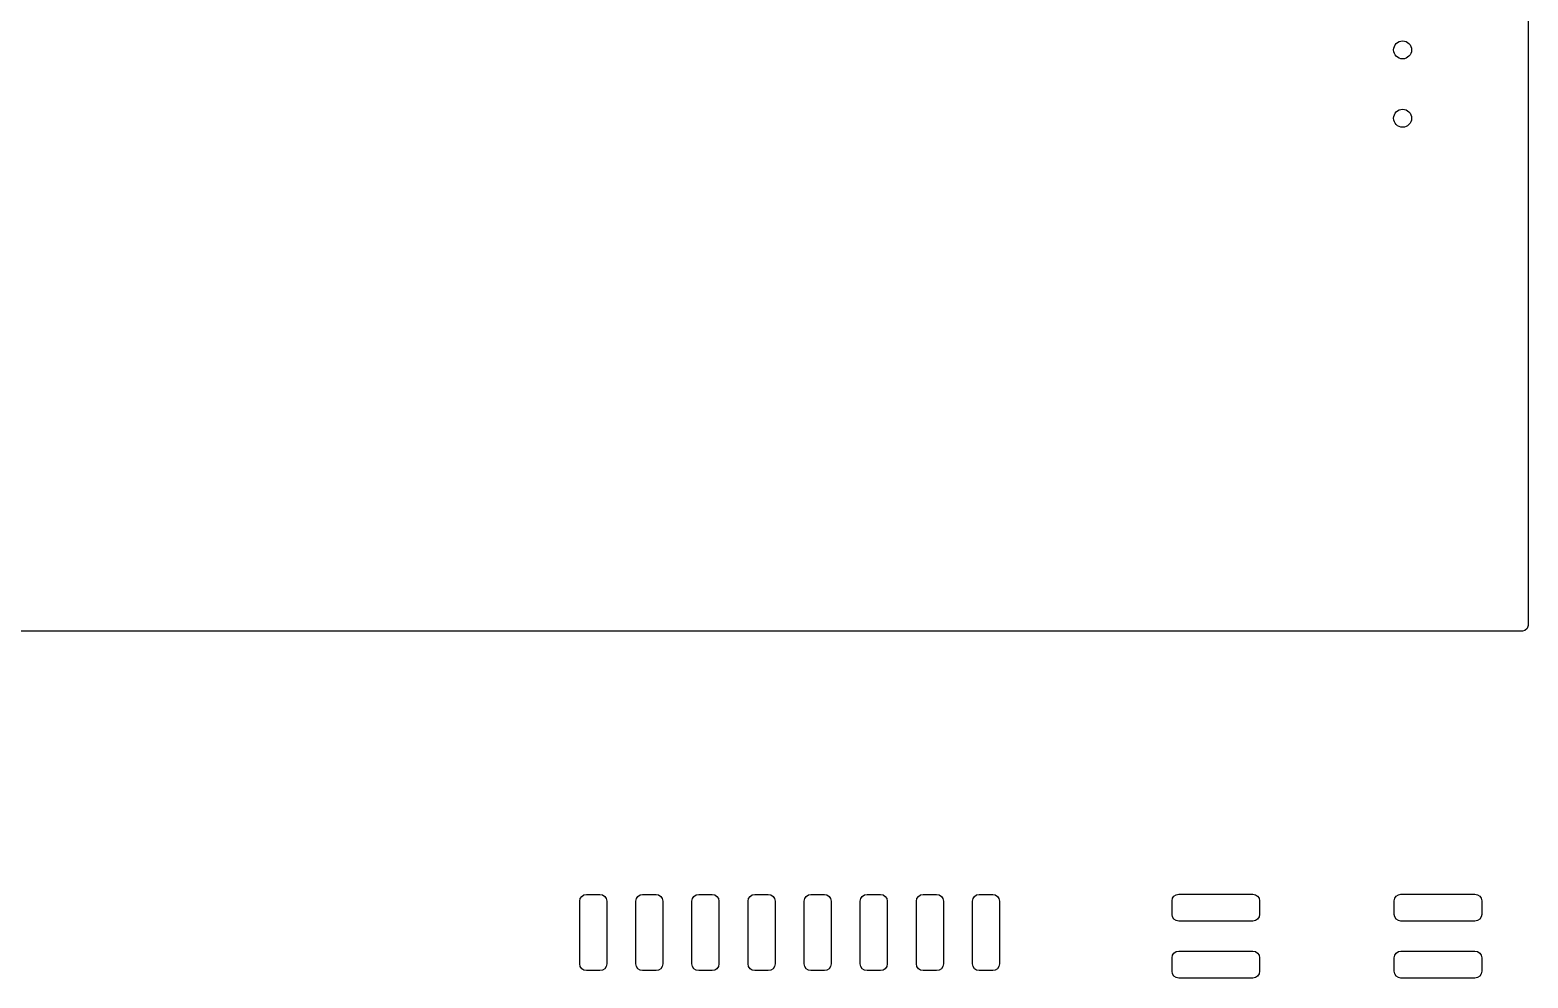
# Model space of a CAD drawing. Extents: x 0.03 to 5.34, y -2.52 to 1.97.
# Drawn here: x 2.256 to 3.57, y -0.275 to 0.557 of the extents above; entities that cross this region are included whole.
import ezdxf

# ---------------------------------------------------------------- set-up
doc = ezdxf.new("R2010")
doc.units = 0
doc.header["$MEASUREMENT"] = 0
doc.layers.add('BLACK', color=7, linetype='CONTINUOUS')

msp = doc.modelspace()

# ---------------------------------------------------------------- linework, layer by layer
at = {"layer": 'BLACK', "linetype": 'CONTINUOUS'}
for p, q in [((3.57, 1.96504), (3.57, 0.034961)), ((3.56504, 0.03), (0.034961, 0.03)), ((3.5671, 0.030448), (3.56504, 0.03)), ((3.56921, 0.032279), (3.5671, 0.030448)), ((3.57, 0.034961), (3.56921, 0.032279)), ((2.73823, -0.207008), (2.73868, -0.204748)), ((2.73823, -0.262126), (2.73823, -0.207008)), ((2.73868, -0.204748), (2.73996, -0.202832)), ((2.73996, -0.202832), (2.74187, -0.201552)), ((2.74187, -0.201552), (2.74413, -0.201102)), ((2.74413, -0.201102), (2.75594, -0.201102)), ((2.75594, -0.201102), (2.7582, -0.201552)), ((2.7582, -0.201552), (2.76012, -0.202832)), ((2.76012, -0.202832), (2.7614, -0.204748)), ((2.7614, -0.204748), (2.76185, -0.207008)), ((2.76185, -0.207008), (2.76185, -0.262126)), ((2.78744, -0.207008), (2.78789, -0.204748)), ((2.78744, -0.262126), (2.78744, -0.207008)), ((2.78789, -0.204748), (2.78917, -0.202832)), ((2.78917, -0.202832), (2.79109, -0.201552)), ((2.79109, -0.201552), (2.79335, -0.201102)), ((2.79335, -0.201102), (2.80516, -0.201102)), ((2.80516, -0.201102), (2.80742, -0.201552)), ((2.80742, -0.201552), (2.80933, -0.202832)), ((2.80933, -0.202832), (2.81061, -0.204748)), ((2.81061, -0.204748), (2.81106, -0.207008)), ((2.81106, -0.207008), (2.81106, -0.262126)), ((2.83665, -0.207008), (2.8371, -0.204748)), ((2.83665, -0.262126), (2.83665, -0.207008)), ((2.8371, -0.204748), (2.83838, -0.202832)), ((2.83838, -0.202832), (2.8403, -0.201552)), ((2.8403, -0.201552), (2.84256, -0.201102)), ((2.84256, -0.201102), (2.85437, -0.201102)), ((2.85437, -0.201102), (2.85663, -0.201552)), ((2.85663, -0.201552), (2.85855, -0.202832)), ((2.85855, -0.202832), (2.85983, -0.204748)), ((2.85983, -0.204748), (2.86028, -0.207008)), ((2.86028, -0.207008), (2.86028, -0.262126)), ((2.88587, -0.207008), (2.88632, -0.204748)), ((2.88587, -0.262126), (2.88587, -0.207008)), ((2.88632, -0.204748), (2.8876, -0.202832)), ((2.8876, -0.202832), (2.88951, -0.201552)), ((2.88951, -0.201552), (2.89177, -0.201102)), ((2.89177, -0.201102), (2.90358, -0.201102)), ((2.90358, -0.201102), (2.90584, -0.201552)), ((2.90584, -0.201552), (2.90776, -0.202832)), ((2.90776, -0.202832), (2.90904, -0.204748)), ((2.90904, -0.204748), (2.90949, -0.207008)), ((2.90949, -0.207008), (2.90949, -0.262126)), ((2.93508, -0.207008), (2.93553, -0.204748)), ((2.93508, -0.262126), (2.93508, -0.207008)), ((2.93553, -0.204748), (2.93681, -0.202832)), ((2.93681, -0.202832), (2.93872, -0.201552)), ((2.93872, -0.201552), (2.94098, -0.201102)), ((2.94098, -0.201102), (2.9528, -0.201102)), ((2.9528, -0.201102), (2.95506, -0.201552)), ((2.95506, -0.201552), (2.95697, -0.202832)), ((2.95697, -0.202832), (2.95825, -0.204748)), ((2.95825, -0.204748), (2.9587, -0.207008)), ((2.9587, -0.207008), (2.9587, -0.262126)), ((2.98429, -0.207008), (2.98474, -0.204748)), ((2.98429, -0.262126), (2.98429, -0.207008)), ((2.98474, -0.204748), (2.98602, -0.202832)), ((2.98602, -0.202832), (2.98794, -0.201552)), ((2.98794, -0.201552), (2.9902, -0.201102)), ((2.9902, -0.201102), (3.00201, -0.201102)), ((3.00201, -0.201102), (3.00427, -0.201552)), ((3.00427, -0.201552), (3.00618, -0.202832)), ((3.00618, -0.202832), (3.00746, -0.204748)), ((3.00746, -0.204748), (3.00791, -0.207008)), ((3.00791, -0.207008), (3.00791, -0.262126)), ((3.0335, -0.207008), (3.03395, -0.204748)), ((3.0335, -0.262126), (3.0335, -0.207008)), ((3.03395, -0.204748), (3.03523, -0.202832)), ((3.03523, -0.202832), (3.03715, -0.201552)), ((3.03715, -0.201552), (3.03941, -0.201102)), ((3.03941, -0.201102), (3.05122, -0.201102)), ((3.05122, -0.201102), (3.05348, -0.201552)), ((3.05348, -0.201552), (3.0554, -0.202832)), ((3.0554, -0.202832), (3.05668, -0.204748)), ((3.05668, -0.204748), (3.05713, -0.207008)), ((3.05713, -0.207008), (3.05713, -0.262126)), ((3.08272, -0.207008), (3.08317, -0.204748)), ((3.08272, -0.262126), (3.08272, -0.207008)), ((3.08317, -0.204748), (3.08445, -0.202832)), ((3.08445, -0.202832), (3.08636, -0.201552)), ((3.08636, -0.201552), (3.08862, -0.201102)), ((3.08862, -0.201102), (3.10043, -0.201102)), ((3.10043, -0.201102), (3.10269, -0.201552)), ((3.10269, -0.201552), (3.10461, -0.202832)), ((3.10461, -0.202832), (3.10589, -0.204748)), ((3.10589, -0.204748), (3.10634, -0.207008)), ((3.10634, -0.207008), (3.10634, -0.262126)), ((3.25772, -0.206811), (3.25817, -0.204551)), ((3.25772, -0.218622), (3.25772, -0.206811)), ((3.25817, -0.204551), (3.25945, -0.202635)), ((3.25945, -0.202635), (3.26136, -0.201355)), ((3.26136, -0.201355), (3.26362, -0.200906)), ((3.26362, -0.200906), (3.32858, -0.200906)), ((3.32858, -0.200906), (3.33084, -0.201355)), ((3.33084, -0.201355), (3.33276, -0.202635)), ((3.33276, -0.202635), (3.33404, -0.204551)), ((3.33404, -0.204551), (3.33449, -0.206811)), ((3.33449, -0.206811), (3.33449, -0.218622)), ((3.4526, -0.206811), (3.45305, -0.204551)), ((3.4526, -0.218622), (3.4526, -0.206811)), ((3.45305, -0.204551), (3.45433, -0.202635)), ((3.45433, -0.202635), (3.45624, -0.201355)), ((3.45624, -0.201355), (3.4585, -0.200906)), ((3.4585, -0.200906), (3.52346, -0.200906)), ((3.52346, -0.200906), (3.52572, -0.201355)), ((3.52572, -0.201355), (3.52764, -0.202635)), ((3.52764, -0.202635), (3.52892, -0.204551)), ((3.52892, -0.204551), (3.52937, -0.206811)), ((3.52937, -0.206811), (3.52937, -0.218622)), ((3.25817, -0.220882), (3.25772, -0.218622)), ((3.25945, -0.222798), (3.25817, -0.220882)), ((3.26136, -0.224078), (3.25945, -0.222798)), ((3.33276, -0.222798), (3.33084, -0.224078)), ((3.33404, -0.220882), (3.33276, -0.222798)), ((3.33449, -0.218622), (3.33404, -0.220882)), ((3.45305, -0.220882), (3.4526, -0.218622)), ((3.45433, -0.222798), (3.45305, -0.220882)), ((3.45624, -0.224078), (3.45433, -0.222798)), ((3.52764, -0.222798), (3.52572, -0.224078)), ((3.52892, -0.220882), (3.52764, -0.222798)), ((3.52937, -0.218622), (3.52892, -0.220882)), ((3.26362, -0.224528), (3.26136, -0.224078)), ((3.32858, -0.224528), (3.26362, -0.224528)), ((3.33084, -0.224078), (3.32858, -0.224528)), ((3.4585, -0.224528), (3.45624, -0.224078)), ((3.52346, -0.224528), (3.4585, -0.224528)), ((3.52572, -0.224078), (3.52346, -0.224528)), ((2.73868, -0.264386), (2.73823, -0.262126)), ((2.76185, -0.262126), (2.7614, -0.264386)), ((2.78789, -0.264386), (2.78744, -0.262126)), ((2.81106, -0.262126), (2.81061, -0.264386)), ((2.8371, -0.264386), (2.83665, -0.262126)), ((2.86028, -0.262126), (2.85983, -0.264386)), ((2.88632, -0.264386), (2.88587, -0.262126)), ((2.90949, -0.262126), (2.90904, -0.264386)), ((2.93553, -0.264386), (2.93508, -0.262126)), ((2.9587, -0.262126), (2.95825, -0.264386)), ((2.98474, -0.264386), (2.98429, -0.262126)), ((3.00791, -0.262126), (3.00746, -0.264386)), ((3.03395, -0.264386), (3.0335, -0.262126)), ((3.05713, -0.262126), (3.05668, -0.264386)), ((3.08317, -0.264386), (3.08272, -0.262126)), ((3.10634, -0.262126), (3.10589, -0.264386)), ((3.25772, -0.256811), (3.25817, -0.254551)), ((3.25772, -0.268622), (3.25772, -0.256811)), ((3.25817, -0.254551), (3.25945, -0.252635)), ((3.25945, -0.252635), (3.26136, -0.251355)), ((3.26136, -0.251355), (3.26362, -0.250906)), ((3.26362, -0.250906), (3.32858, -0.250906)), ((3.32858, -0.250906), (3.33084, -0.251355)), ((3.33084, -0.251355), (3.33276, -0.252635)), ((3.33276, -0.252635), (3.33404, -0.254551)), ((3.33404, -0.254551), (3.33449, -0.256811)), ((3.33449, -0.256811), (3.33449, -0.268622)), ((3.4526, -0.256811), (3.45305, -0.254551)), ((3.4526, -0.268622), (3.4526, -0.256811)), ((3.45305, -0.254551), (3.45433, -0.252635)), ((3.45433, -0.252635), (3.45624, -0.251355)), ((3.45624, -0.251355), (3.4585, -0.250906)), ((3.4585, -0.250906), (3.52346, -0.250906)), ((3.52346, -0.250906), (3.52572, -0.251355)), ((3.52572, -0.251355), (3.52764, -0.252635)), ((3.52764, -0.252635), (3.52892, -0.254551)), ((3.52892, -0.254551), (3.52937, -0.256811)), ((3.52937, -0.256811), (3.52937, -0.268622)), ((2.73996, -0.266302), (2.73868, -0.264386)), ((2.74187, -0.267582), (2.73996, -0.266302)), ((2.74413, -0.268031), (2.74187, -0.267582)), ((2.75594, -0.268031), (2.74413, -0.268031)), ((2.7582, -0.267582), (2.75594, -0.268031)), ((2.76012, -0.266302), (2.7582, -0.267582)), ((2.7614, -0.264386), (2.76012, -0.266302)), ((2.78917, -0.266302), (2.78789, -0.264386)), ((2.79109, -0.267582), (2.78917, -0.266302)), ((2.79335, -0.268031), (2.79109, -0.267582)), ((2.80516, -0.268031), (2.79335, -0.268031)), ((2.80742, -0.267582), (2.80516, -0.268031)), ((2.80933, -0.266302), (2.80742, -0.267582)), ((2.81061, -0.264386), (2.80933, -0.266302)), ((2.83838, -0.266302), (2.8371, -0.264386)), ((2.8403, -0.267582), (2.83838, -0.266302)), ((2.84256, -0.268031), (2.8403, -0.267582)), ((2.85437, -0.268031), (2.84256, -0.268031)), ((2.85663, -0.267582), (2.85437, -0.268031)), ((2.85855, -0.266302), (2.85663, -0.267582)), ((2.85983, -0.264386), (2.85855, -0.266302)), ((2.8876, -0.266302), (2.88632, -0.264386)), ((2.88951, -0.267582), (2.8876, -0.266302)), ((2.89177, -0.268031), (2.88951, -0.267582)), ((2.90358, -0.268031), (2.89177, -0.268031)), ((2.90584, -0.267582), (2.90358, -0.268031)), ((2.90776, -0.266302), (2.90584, -0.267582)), ((2.90904, -0.264386), (2.90776, -0.266302)), ((2.93681, -0.266302), (2.93553, -0.264386)), ((2.93872, -0.267582), (2.93681, -0.266302)), ((2.94098, -0.268031), (2.93872, -0.267582)), ((2.9528, -0.268031), (2.94098, -0.268031)), ((2.95506, -0.267582), (2.9528, -0.268031)), ((2.95697, -0.266302), (2.95506, -0.267582)), ((2.95825, -0.264386), (2.95697, -0.266302)), ((2.98602, -0.266302), (2.98474, -0.264386)), ((2.98794, -0.267582), (2.98602, -0.266302)), ((2.9902, -0.268031), (2.98794, -0.267582)), ((3.00201, -0.268031), (2.9902, -0.268031)), ((3.00427, -0.267582), (3.00201, -0.268031)), ((3.00618, -0.266302), (3.00427, -0.267582)), ((3.00746, -0.264386), (3.00618, -0.266302)), ((3.03523, -0.266302), (3.03395, -0.264386)), ((3.03715, -0.267582), (3.03523, -0.266302)), ((3.03941, -0.268031), (3.03715, -0.267582)), ((3.05122, -0.268031), (3.03941, -0.268031)), ((3.05348, -0.267582), (3.05122, -0.268031)), ((3.0554, -0.266302), (3.05348, -0.267582)), ((3.05668, -0.264386), (3.0554, -0.266302)), ((3.08445, -0.266302), (3.08317, -0.264386)), ((3.08636, -0.267582), (3.08445, -0.266302)), ((3.08862, -0.268031), (3.08636, -0.267582)), ((3.10043, -0.268031), (3.08862, -0.268031)), ((3.10269, -0.267582), (3.10043, -0.268031)), ((3.10461, -0.266302), (3.10269, -0.267582)), ((3.10589, -0.264386), (3.10461, -0.266302)), ((3.25817, -0.270882), (3.25772, -0.268622)), ((3.25945, -0.272798), (3.25817, -0.270882)), ((3.26136, -0.274078), (3.25945, -0.272798)), ((3.26362, -0.274528), (3.26136, -0.274078)), ((3.32858, -0.274528), (3.26362, -0.274528)), ((3.33084, -0.274078), (3.32858, -0.274528)), ((3.33276, -0.272798), (3.33084, -0.274078)), ((3.33404, -0.270882), (3.33276, -0.272798)), ((3.33449, -0.268622), (3.33404, -0.270882)), ((3.45305, -0.270882), (3.4526, -0.268622)), ((3.45433, -0.272798), (3.45305, -0.270882)), ((3.45624, -0.274078), (3.45433, -0.272798)), ((3.4585, -0.274528), (3.45624, -0.274078)), ((3.52346, -0.274528), (3.4585, -0.274528)), ((3.52572, -0.274078), (3.52346, -0.274528)), ((3.52764, -0.272798), (3.52572, -0.274078)), ((3.52892, -0.270882), (3.52764, -0.272798)), ((3.52937, -0.268622), (3.52892, -0.270882))]:
    msp.add_line(p, q, dxfattribs=at)
at = {"layer": 'BLACK'}
for centre in [(3.46, 0.54), (3.46, 0.48)]:
    msp.add_circle(centre, 0.007874, dxfattribs=at)

doc.saveas('drawing.dxf')
